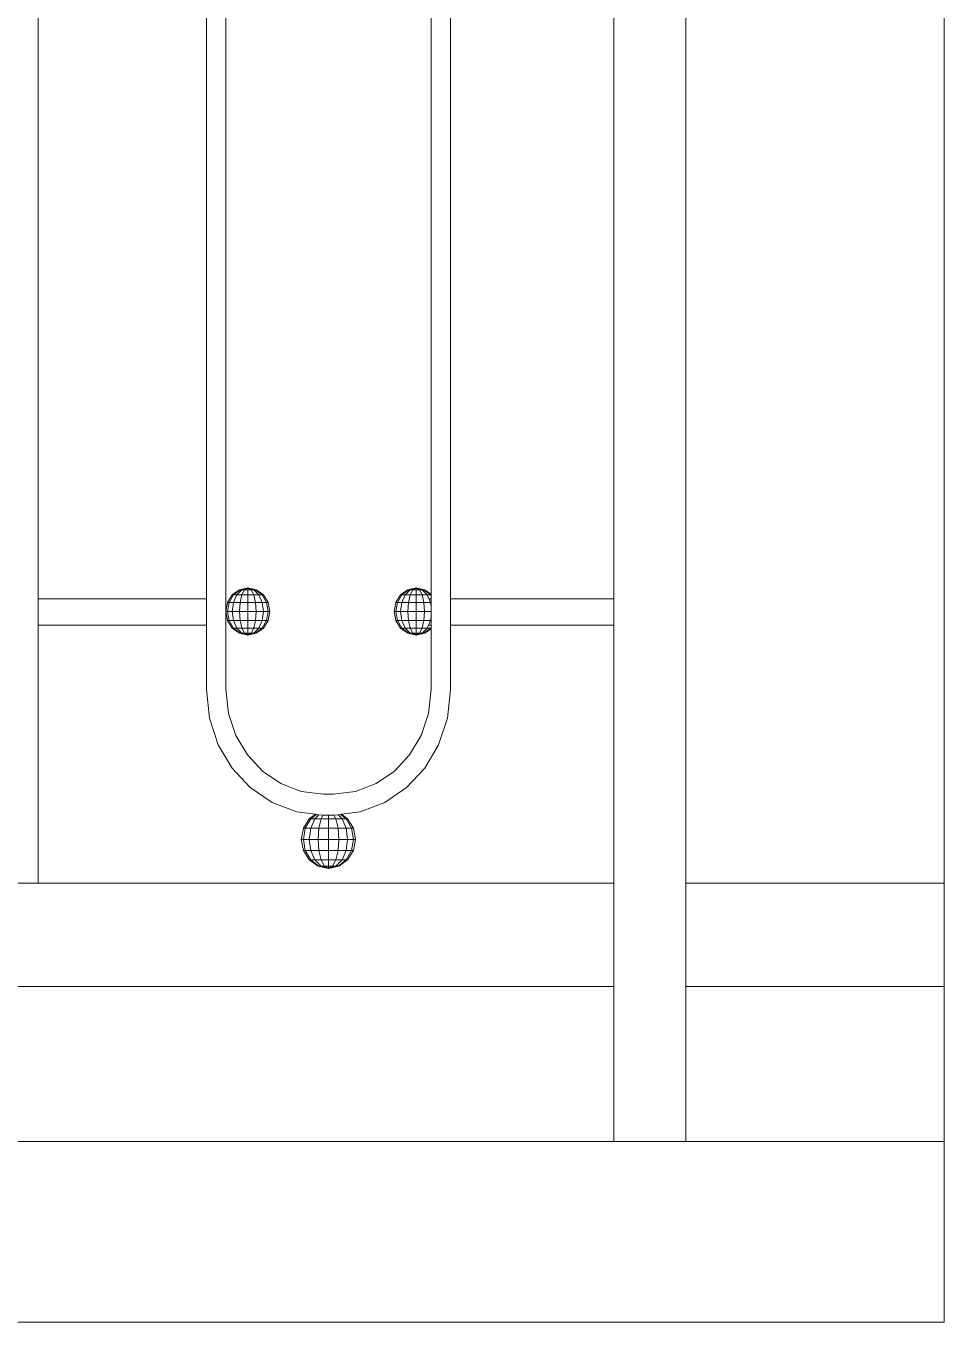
# Model space of a CAD drawing. Header units: millimetres. Extents: x 1832547 to 2001569, y -558009 to -417808.
# Drawn here: x 1858126 to 1858482, y -519217 to -518715 of the extents above; entities that cross this region are included whole.
import ezdxf

# ---------------------------------------------------------------- set-up
doc = ezdxf.new("R2010")
doc.units = ezdxf.units.MM
doc.header["$MEASUREMENT"] = 0
doc.layers.add('CA_manh 08', color=8, linetype='CONTINUOUS', lineweight=9)

msp = doc.modelspace()

# ---------------------------------------------------------------- linework, layer by layer
at = {"layer": 'CA_manh 08'}
for p, q in [((1858481.56, -519217.28), (1858481.56, -518273.91)), ((1858130.64, -518937.12), (1858130.64, -518424.84)), ((1858195.8, -518424.84), (1858195.8, -518937.12)), ((1858203.37, -518425.82), (1858203.37, -518942.01)), ((1858282.82, -518425.46), (1858282.82, -518935.35)), ((1858290.39, -518937.12), (1858290.39, -518424.84)), ((1858353.63, -518424.84), (1858353.63, -518937.12)), ((1858381.56, -518937.12), (1858381.56, -518424.07)), ((1858205.86, -518935.54), (1858208.62, -518933.56)), ((1858206.32, -518935.54), (1858208.87, -518933.56)), ((1858207.62, -518935.54), (1858209.58, -518933.56)), ((1858208.62, -518933.56), (1858211.88, -518932.86)), ((1858208.62, -518933.56), (1858208.87, -518933.56)), ((1858208.87, -518933.56), (1858211.88, -518932.86)), ((1858208.87, -518933.56), (1858209.58, -518933.56)), ((1858209.58, -518933.56), (1858211.88, -518932.86)), ((1858209.58, -518933.56), (1858210.63, -518933.56)), ((1858209.58, -518935.54), (1858210.63, -518933.56)), ((1858210.63, -518933.56), (1858211.88, -518932.86)), ((1858211.88, -518933.56), (1858210.63, -518933.56)), ((1858211.88, -518932.86), (1858211.88, -518933.56)), ((1858213.13, -518933.56), (1858211.88, -518932.86)), ((1858214.18, -518933.56), (1858211.88, -518932.86)), ((1858214.89, -518933.56), (1858211.88, -518932.86)), ((1858215.14, -518933.56), (1858211.88, -518932.86)), ((1858211.88, -518933.56), (1858213.13, -518933.56)), ((1858211.88, -518933.56), (1858211.88, -518935.54)), ((1858213.13, -518933.56), (1858214.18, -518933.56)), ((1858214.18, -518935.54), (1858213.13, -518933.56)), ((1858214.18, -518933.56), (1858214.89, -518933.56)), ((1858216.14, -518935.54), (1858214.18, -518933.56)), ((1858214.89, -518933.56), (1858215.14, -518933.56)), ((1858217.44, -518935.54), (1858214.89, -518933.56)), ((1858217.9, -518935.54), (1858215.14, -518933.56)), ((1858271.05, -518935.54), (1858273.81, -518933.56)), ((1858271.5, -518935.54), (1858274.06, -518933.56)), ((1858272.81, -518935.54), (1858274.76, -518933.56)), ((1858273.81, -518933.56), (1858277.07, -518932.86)), ((1858273.81, -518933.56), (1858274.06, -518933.56)), ((1858274.06, -518933.56), (1858277.07, -518932.86)), ((1858274.06, -518933.56), (1858274.76, -518933.56)), ((1858274.76, -518933.56), (1858277.07, -518932.86)), ((1858274.76, -518933.56), (1858275.82, -518933.56)), ((1858274.76, -518935.54), (1858275.82, -518933.56)), ((1858275.82, -518933.56), (1858277.07, -518932.86)), ((1858277.07, -518933.56), (1858275.82, -518933.56)), ((1858277.07, -518932.86), (1858277.07, -518933.56)), ((1858278.31, -518933.56), (1858277.07, -518932.86)), ((1858279.37, -518933.56), (1858277.07, -518932.86)), ((1858280.08, -518933.56), (1858277.07, -518932.86)), ((1858280.32, -518933.56), (1858277.07, -518932.86)), ((1858277.07, -518933.56), (1858278.31, -518933.56)), ((1858277.07, -518933.56), (1858277.07, -518935.54)), ((1858278.31, -518933.56), (1858279.37, -518933.56)), ((1858279.37, -518935.54), (1858278.31, -518933.56)), ((1858279.37, -518933.56), (1858280.08, -518933.56)), ((1858281.32, -518935.54), (1858279.37, -518933.56)), ((1858280.08, -518933.56), (1858280.32, -518933.56)), ((1858282.63, -518935.54), (1858280.08, -518933.56)), ((1858282.82, -518935.35), (1858280.32, -518933.56)), ((1858282.82, -518935.54), (1858282.82, -518935.35)), ((1858130.64, -518937.12), (1858195.8, -518937.12)), ((1858130.64, -518937.12), (1858130.64, -518947.28)), ((1858195.8, -518937.12), (1858195.8, -518947.28)), ((1858203.37, -518942.01), (1858204.02, -518938.51)), ((1858204.02, -518938.51), (1858205.86, -518935.54)), ((1858204.02, -518938.51), (1858204.61, -518938.51)), ((1858204.02, -518942.01), (1858204.61, -518938.51)), ((1858204.61, -518938.51), (1858206.32, -518935.54)), ((1858204.61, -518938.51), (1858206.32, -518938.51)), ((1858206.32, -518935.54), (1858205.86, -518935.54)), ((1858205.86, -518942.01), (1858206.32, -518938.51)), ((1858206.32, -518935.54), (1858207.62, -518935.54)), ((1858206.32, -518938.51), (1858207.62, -518935.54)), ((1858206.32, -518938.51), (1858208.87, -518938.51)), ((1858207.62, -518935.54), (1858209.58, -518935.54)), ((1858208.62, -518942.01), (1858208.87, -518938.51)), ((1858208.87, -518938.51), (1858209.58, -518935.54)), ((1858208.87, -518938.51), (1858211.88, -518938.51)), ((1858209.58, -518935.54), (1858211.88, -518935.54)), ((1858211.88, -518935.54), (1858214.18, -518935.54)), ((1858211.88, -518935.54), (1858211.88, -518938.51)), ((1858211.88, -518938.51), (1858214.89, -518938.51)), ((1858211.88, -518938.51), (1858211.88, -518942.01)), ((1858214.18, -518935.54), (1858216.14, -518935.54)), ((1858214.89, -518938.51), (1858214.18, -518935.54)), ((1858214.89, -518938.51), (1858217.44, -518938.51)), ((1858215.14, -518942.01), (1858214.89, -518938.51)), ((1858216.14, -518935.54), (1858217.44, -518935.54)), ((1858217.44, -518938.51), (1858216.14, -518935.54)), ((1858217.44, -518935.54), (1858217.9, -518935.54)), ((1858219.15, -518938.51), (1858217.44, -518935.54)), ((1858217.44, -518938.51), (1858219.15, -518938.51)), ((1858217.9, -518942.01), (1858217.44, -518938.51)), ((1858219.75, -518938.51), (1858217.9, -518935.54)), ((1858219.15, -518938.51), (1858219.75, -518938.51)), ((1858219.75, -518942.01), (1858219.15, -518938.51)), ((1858220.39, -518942.01), (1858219.75, -518938.51)), ((1858268.55, -518942.01), (1858269.2, -518938.51)), ((1858269.2, -518938.51), (1858271.05, -518935.54)), ((1858269.2, -518938.51), (1858269.8, -518938.51)), ((1858269.2, -518942.01), (1858269.8, -518938.51)), ((1858269.8, -518938.51), (1858271.5, -518935.54)), ((1858269.8, -518938.51), (1858271.5, -518938.51)), ((1858271.5, -518935.54), (1858271.05, -518935.54)), ((1858271.05, -518942.01), (1858271.5, -518938.51)), ((1858271.5, -518935.54), (1858272.81, -518935.54)), ((1858271.5, -518938.51), (1858272.81, -518935.54)), ((1858271.5, -518938.51), (1858274.06, -518938.51)), ((1858272.81, -518935.54), (1858274.76, -518935.54)), ((1858273.81, -518942.01), (1858274.06, -518938.51)), ((1858274.06, -518938.51), (1858274.76, -518935.54)), ((1858274.06, -518938.51), (1858277.07, -518938.51)), ((1858274.76, -518935.54), (1858277.07, -518935.54)), ((1858277.07, -518935.54), (1858279.37, -518935.54)), ((1858277.07, -518935.54), (1858277.07, -518938.51)), ((1858277.07, -518938.51), (1858280.08, -518938.51)), ((1858277.07, -518938.51), (1858277.07, -518942.01)), ((1858279.37, -518935.54), (1858281.32, -518935.54)), ((1858280.08, -518938.51), (1858279.37, -518935.54)), ((1858280.08, -518938.51), (1858282.63, -518938.51)), ((1858280.32, -518942.01), (1858280.08, -518938.51)), ((1858281.32, -518935.54), (1858282.63, -518935.54)), ((1858282.63, -518938.51), (1858281.32, -518935.54)), ((1858282.14, -518937.12), (1858282.82, -518937.12)), ((1858282.63, -518935.54), (1858282.82, -518935.54)), ((1858282.82, -518935.88), (1858282.63, -518935.54)), ((1858282.63, -518938.51), (1858282.82, -518938.51)), ((1858282.82, -518939.98), (1858282.63, -518938.51)), ((1858282.82, -518935.88), (1858282.82, -518935.54)), ((1858282.82, -518937.12), (1858282.82, -518935.88)), ((1858282.82, -518938.51), (1858282.82, -518937.12)), ((1858282.82, -518939.98), (1858282.82, -518938.51)), ((1858282.82, -518942.01), (1858282.82, -518939.98)), ((1858290.39, -518937.12), (1858353.63, -518937.12)), ((1858290.39, -518937.12), (1858290.39, -518947.28)), ((1858353.63, -518947.28), (1858353.63, -518937.12)), ((1858381.56, -518937.12), (1858381.56, -518947.28)), ((1858203.37, -518942.01), (1858204.02, -518942.01)), ((1858204.02, -518945.51), (1858203.37, -518942.01)), ((1858203.37, -518942.01), (1858203.37, -518972.15)), ((1858204.02, -518942.01), (1858205.86, -518942.01)), ((1858204.61, -518945.51), (1858204.02, -518942.01)), ((1858205.86, -518942.01), (1858208.62, -518942.01)), ((1858206.32, -518945.51), (1858205.86, -518942.01)), ((1858208.62, -518942.01), (1858211.88, -518942.01)), ((1858208.87, -518945.51), (1858208.62, -518942.01)), ((1858211.88, -518942.01), (1858215.14, -518942.01)), ((1858211.88, -518942.01), (1858211.88, -518945.51)), ((1858214.89, -518945.51), (1858215.14, -518942.01)), ((1858215.14, -518942.01), (1858217.9, -518942.01)), ((1858217.44, -518945.51), (1858217.9, -518942.01)), ((1858217.9, -518942.01), (1858219.75, -518942.01)), ((1858219.15, -518945.51), (1858219.75, -518942.01)), ((1858219.75, -518942.01), (1858220.39, -518942.01)), ((1858219.75, -518945.51), (1858220.39, -518942.01)), ((1858268.55, -518942.01), (1858269.2, -518942.01)), ((1858269.2, -518945.51), (1858268.55, -518942.01)), ((1858269.2, -518942.01), (1858271.05, -518942.01)), ((1858269.8, -518945.51), (1858269.2, -518942.01)), ((1858271.05, -518942.01), (1858273.81, -518942.01)), ((1858271.5, -518945.51), (1858271.05, -518942.01)), ((1858273.81, -518942.01), (1858277.07, -518942.01)), ((1858274.06, -518945.51), (1858273.81, -518942.01)), ((1858277.07, -518942.01), (1858280.32, -518942.01)), ((1858277.07, -518942.01), (1858277.07, -518945.51)), ((1858280.08, -518945.51), (1858280.32, -518942.01)), ((1858280.32, -518942.01), (1858282.82, -518942.01)), ((1858282.63, -518945.51), (1858282.82, -518944.03)), ((1858282.82, -518944.03), (1858282.82, -518942.01)), ((1858282.82, -518945.51), (1858282.82, -518944.03)), ((1858195.8, -518947.28), (1858130.64, -518947.28)), ((1858130.64, -519047.28), (1858130.64, -518947.28)), ((1858195.8, -518947.28), (1858195.8, -518972.18)), ((1858204.02, -518945.51), (1858204.61, -518945.51)), ((1858205.86, -518948.47), (1858204.02, -518945.51)), ((1858204.61, -518945.51), (1858206.32, -518945.51)), ((1858206.32, -518948.47), (1858204.61, -518945.51)), ((1858205.86, -518948.47), (1858206.32, -518948.47)), ((1858208.62, -518950.45), (1858205.86, -518948.47)), ((1858206.32, -518945.51), (1858208.87, -518945.51)), ((1858207.62, -518948.47), (1858206.32, -518945.51)), ((1858206.32, -518948.47), (1858207.62, -518948.47)), ((1858208.87, -518950.45), (1858206.32, -518948.47)), ((1858207.62, -518948.47), (1858209.58, -518948.47)), ((1858209.58, -518950.45), (1858207.62, -518948.47)), ((1858208.87, -518950.45), (1858208.62, -518950.45)), ((1858211.88, -518951.15), (1858208.62, -518950.45)), ((1858208.87, -518945.51), (1858211.88, -518945.51)), ((1858209.58, -518948.47), (1858208.87, -518945.51)), ((1858208.87, -518950.45), (1858209.58, -518950.45)), ((1858211.88, -518951.15), (1858208.87, -518950.45)), ((1858209.58, -518948.47), (1858211.88, -518948.47)), ((1858210.63, -518950.45), (1858209.58, -518948.47)), ((1858209.58, -518950.45), (1858210.63, -518950.45)), ((1858211.88, -518951.15), (1858209.58, -518950.45)), ((1858210.63, -518950.45), (1858211.88, -518950.45)), ((1858211.88, -518951.15), (1858210.63, -518950.45)), ((1858211.88, -518945.51), (1858214.89, -518945.51)), ((1858211.88, -518945.51), (1858211.88, -518948.47)), ((1858211.88, -518948.47), (1858214.18, -518948.47)), ((1858211.88, -518948.47), (1858211.88, -518950.45)), ((1858211.88, -518950.45), (1858213.13, -518950.45)), ((1858211.88, -518951.15), (1858213.13, -518950.45)), ((1858211.88, -518950.45), (1858211.88, -518951.15)), ((1858211.88, -518951.15), (1858214.18, -518950.45)), ((1858211.88, -518951.15), (1858214.89, -518950.45)), ((1858211.88, -518951.15), (1858215.14, -518950.45)), ((1858213.13, -518950.45), (1858214.18, -518948.47)), ((1858213.13, -518950.45), (1858214.18, -518950.45)), ((1858214.18, -518948.47), (1858214.89, -518945.51)), ((1858214.18, -518948.47), (1858216.14, -518948.47)), ((1858214.18, -518950.45), (1858216.14, -518948.47)), ((1858214.18, -518950.45), (1858214.89, -518950.45)), ((1858214.89, -518945.51), (1858217.44, -518945.51)), ((1858214.89, -518950.45), (1858217.44, -518948.47)), ((1858214.89, -518950.45), (1858215.14, -518950.45)), ((1858215.14, -518950.45), (1858217.9, -518948.47)), ((1858216.14, -518948.47), (1858217.44, -518945.51)), ((1858216.14, -518948.47), (1858217.44, -518948.47)), ((1858217.44, -518945.51), (1858219.15, -518945.51)), ((1858217.44, -518948.47), (1858219.15, -518945.51)), ((1858217.44, -518948.47), (1858217.9, -518948.47)), ((1858217.9, -518948.47), (1858219.75, -518945.51)), ((1858219.15, -518945.51), (1858219.75, -518945.51)), ((1858269.2, -518945.51), (1858269.8, -518945.51)), ((1858271.05, -518948.47), (1858269.2, -518945.51)), ((1858269.8, -518945.51), (1858271.5, -518945.51)), ((1858271.5, -518948.47), (1858269.8, -518945.51)), ((1858271.05, -518948.47), (1858271.5, -518948.47)), ((1858273.81, -518950.45), (1858271.05, -518948.47)), ((1858271.5, -518945.51), (1858274.06, -518945.51)), ((1858272.81, -518948.47), (1858271.5, -518945.51)), ((1858271.5, -518948.47), (1858272.81, -518948.47)), ((1858274.06, -518950.45), (1858271.5, -518948.47)), ((1858272.81, -518948.47), (1858274.76, -518948.47)), ((1858274.76, -518950.45), (1858272.81, -518948.47)), ((1858274.06, -518950.45), (1858273.81, -518950.45)), ((1858277.07, -518951.15), (1858273.81, -518950.45)), ((1858274.06, -518945.51), (1858277.07, -518945.51)), ((1858274.76, -518948.47), (1858274.06, -518945.51)), ((1858274.06, -518950.45), (1858274.76, -518950.45)), ((1858277.07, -518951.15), (1858274.06, -518950.45)), ((1858274.76, -518948.47), (1858277.07, -518948.47)), ((1858275.82, -518950.45), (1858274.76, -518948.47)), ((1858274.76, -518950.45), (1858275.82, -518950.45)), ((1858277.07, -518951.15), (1858274.76, -518950.45)), ((1858275.82, -518950.45), (1858277.07, -518950.45)), ((1858277.07, -518951.15), (1858275.82, -518950.45)), ((1858277.07, -518945.51), (1858280.08, -518945.51)), ((1858277.07, -518945.51), (1858277.07, -518948.47)), ((1858277.07, -518948.47), (1858279.37, -518948.47)), ((1858277.07, -518948.47), (1858277.07, -518950.45)), ((1858277.07, -518950.45), (1858278.31, -518950.45)), ((1858277.07, -518951.15), (1858278.31, -518950.45)), ((1858277.07, -518950.45), (1858277.07, -518951.15)), ((1858277.07, -518951.15), (1858279.37, -518950.45)), ((1858277.07, -518951.15), (1858280.08, -518950.45)), ((1858277.07, -518951.15), (1858280.32, -518950.45)), ((1858278.31, -518950.45), (1858279.37, -518948.47)), ((1858278.31, -518950.45), (1858279.37, -518950.45)), ((1858279.37, -518948.47), (1858280.08, -518945.51)), ((1858279.37, -518948.47), (1858281.32, -518948.47)), ((1858279.37, -518950.45), (1858281.32, -518948.47)), ((1858279.37, -518950.45), (1858280.08, -518950.45)), ((1858280.08, -518945.51), (1858282.63, -518945.51)), ((1858280.08, -518950.45), (1858282.63, -518948.47)), ((1858280.08, -518950.45), (1858280.32, -518950.45)), ((1858280.32, -518950.45), (1858282.82, -518948.66)), ((1858281.32, -518948.47), (1858281.86, -518947.28)), ((1858281.32, -518948.47), (1858282.63, -518948.47)), ((1858281.86, -518947.28), (1858282.63, -518945.51)), ((1858282.82, -518947.28), (1858281.86, -518947.28)), ((1858282.63, -518945.51), (1858282.82, -518945.51)), ((1858282.63, -518948.47), (1858282.82, -518948.14)), ((1858282.63, -518948.47), (1858282.82, -518948.47)), ((1858282.82, -518947.28), (1858282.82, -518945.51)), ((1858282.82, -518948.14), (1858282.82, -518947.28)), ((1858282.82, -518948.47), (1858282.82, -518948.14)), ((1858282.82, -518948.66), (1858282.82, -518948.47)), ((1858282.82, -518948.66), (1858282.82, -518972.15)), ((1858290.39, -518972.18), (1858290.39, -518947.28)), ((1858353.63, -518947.28), (1858290.39, -518947.28)), ((1858353.63, -518947.28), (1858353.63, -519047.28)), ((1858381.56, -519047.28), (1858381.56, -518947.28)), ((1858197, -518983.36), (1858195.8, -518972.18)), ((1858203.37, -518972.15), (1858204.37, -518981.47)), ((1858281.82, -518981.47), (1858282.82, -518972.15)), ((1858290.39, -518972.18), (1858289.19, -518983.36)), ((1858200.42, -518993.62), (1858197, -518983.36)), ((1858204.37, -518981.47), (1858207.22, -518990.02)), ((1858278.97, -518990.03), (1858281.82, -518981.47)), ((1858289.19, -518983.36), (1858285.77, -518993.62)), ((1858207.22, -518990.02), (1858211.69, -518997.58)), ((1858274.49, -518997.58), (1858278.97, -518990.03)), ((1858205.78, -519002.67), (1858200.42, -518993.62)), ((1858285.77, -518993.62), (1858280.41, -519002.67)), ((1858211.69, -518997.58), (1858217.56, -519003.88)), ((1858268.63, -519003.88), (1858274.49, -518997.58)), ((1858212.82, -519010.23), (1858205.78, -519002.67)), ((1858217.56, -519003.88), (1858224.59, -519008.68)), ((1858261.6, -519008.68), (1858268.63, -519003.88)), ((1858280.41, -519002.67), (1858273.37, -519010.23)), ((1858221.25, -519015.99), (1858212.82, -519010.23)), ((1858224.59, -519008.68), (1858232.56, -519011.75)), ((1858253.63, -519011.75), (1858261.6, -519008.68)), ((1858273.37, -519010.23), (1858264.94, -519015.99)), ((1858232.56, -519011.75), (1858241.23, -519012.82)), ((1858241.23, -519012.82), (1858244.96, -519012.82)), ((1858244.96, -519012.82), (1858253.63, -519011.75)), ((1858230.8, -519019.66), (1858221.25, -519015.99)), ((1858230.8, -519019.66), (1858238.07, -519020.56)), ((1858235.66, -519022.29), (1858238.07, -519020.56)), ((1858236.23, -519022.29), (1858238.4, -519020.6)), ((1858237.84, -519022.29), (1858239.38, -519020.72)), ((1858238.4, -519020.6), (1858238.07, -519020.56)), ((1858239.38, -519020.72), (1858238.4, -519020.6)), ((1858240.98, -519020.92), (1858239.38, -519020.72)), ((1858246.82, -519020.72), (1858245.22, -519020.92)), ((1858247.8, -519020.6), (1858246.82, -519020.72)), ((1858248.36, -519022.29), (1858246.82, -519020.72)), ((1858248.13, -519020.56), (1858247.8, -519020.6)), ((1858249.97, -519022.29), (1858247.8, -519020.6)), ((1858248.13, -519020.56), (1858255.39, -519019.66)), ((1858250.53, -519022.29), (1858248.13, -519020.56)), ((1858264.94, -519015.99), (1858255.39, -519019.66)), ((1858233.38, -519025.95), (1858235.66, -519022.29)), ((1858234.12, -519025.95), (1858236.23, -519022.29)), ((1858235.66, -519022.29), (1858236.23, -519022.29)), ((1858236.23, -519022.29), (1858237.84, -519022.29)), ((1858236.23, -519025.95), (1858237.84, -519022.29)), ((1858237.84, -519022.29), (1858240.25, -519022.29)), ((1858239.38, -519025.95), (1858240.25, -519022.29)), ((1858240.25, -519022.29), (1858240.98, -519020.92)), ((1858240.25, -519022.29), (1858243.1, -519022.29)), ((1858241.2, -519020.95), (1858240.98, -519020.92)), ((1858243.1, -519020.95), (1858241.2, -519020.95)), ((1858243.1, -519020.95), (1858243.1, -519022.29)), ((1858244.99, -519020.95), (1858243.1, -519020.95)), ((1858243.1, -519022.29), (1858245.94, -519022.29)), ((1858243.1, -519022.29), (1858243.1, -519025.95)), ((1858245.22, -519020.92), (1858244.99, -519020.95)), ((1858245.94, -519022.29), (1858245.22, -519020.92)), ((1858245.94, -519022.29), (1858248.36, -519022.29)), ((1858246.82, -519025.95), (1858245.94, -519022.29)), ((1858248.36, -519022.29), (1858249.97, -519022.29)), ((1858249.97, -519025.95), (1858248.36, -519022.29)), ((1858249.97, -519022.29), (1858250.53, -519022.29)), ((1858252.07, -519025.95), (1858249.97, -519022.29)), ((1858252.81, -519025.95), (1858250.53, -519022.29)), ((1858232.58, -519030.27), (1858233.38, -519025.95)), ((1858232.58, -519030.27), (1858233.38, -519030.27)), ((1858233.38, -519034.6), (1858232.58, -519030.27)), ((1858233.38, -519025.95), (1858234.12, -519025.95)), ((1858233.38, -519030.27), (1858234.12, -519025.95)), ((1858233.38, -519030.27), (1858235.66, -519030.27)), ((1858234.12, -519034.6), (1858233.38, -519030.27)), ((1858234.12, -519025.95), (1858236.23, -519025.95)), ((1858235.66, -519030.27), (1858236.23, -519025.95)), ((1858235.66, -519030.27), (1858239.07, -519030.27)), ((1858236.23, -519034.6), (1858235.66, -519030.27)), ((1858236.23, -519025.95), (1858239.38, -519025.95)), ((1858239.07, -519030.27), (1858239.38, -519025.95)), ((1858239.07, -519030.27), (1858243.1, -519030.27)), ((1858239.38, -519034.6), (1858239.07, -519030.27)), ((1858239.38, -519025.95), (1858243.1, -519025.95)), ((1858243.1, -519025.95), (1858246.82, -519025.95)), ((1858243.1, -519025.95), (1858243.1, -519030.27)), ((1858243.1, -519030.27), (1858247.12, -519030.27)), ((1858243.1, -519030.27), (1858243.1, -519034.6)), ((1858246.82, -519025.95), (1858249.97, -519025.95)), ((1858247.12, -519030.27), (1858246.82, -519025.95)), ((1858246.82, -519034.6), (1858247.12, -519030.27)), ((1858247.12, -519030.27), (1858250.53, -519030.27)), ((1858249.97, -519025.95), (1858252.07, -519025.95)), ((1858250.53, -519030.27), (1858249.97, -519025.95)), ((1858249.97, -519034.6), (1858250.53, -519030.27)), ((1858250.53, -519030.27), (1858252.81, -519030.27)), ((1858252.07, -519025.95), (1858252.81, -519025.95)), ((1858252.81, -519030.27), (1858252.07, -519025.95)), ((1858252.07, -519034.6), (1858252.81, -519030.27)), ((1858253.61, -519030.27), (1858252.81, -519025.95)), ((1858252.81, -519030.27), (1858253.61, -519030.27)), ((1858252.81, -519034.6), (1858253.61, -519030.27)), ((1858233.38, -519034.6), (1858234.12, -519034.6)), ((1858235.66, -519038.26), (1858233.38, -519034.6)), ((1858234.12, -519034.6), (1858236.23, -519034.6)), ((1858236.23, -519038.26), (1858234.12, -519034.6)), ((1858236.23, -519034.6), (1858239.38, -519034.6)), ((1858237.84, -519038.26), (1858236.23, -519034.6)), ((1858239.38, -519034.6), (1858243.1, -519034.6)), ((1858240.25, -519038.26), (1858239.38, -519034.6)), ((1858243.1, -519034.6), (1858246.82, -519034.6)), ((1858243.1, -519034.6), (1858243.1, -519038.26)), ((1858245.94, -519038.26), (1858246.82, -519034.6)), ((1858246.82, -519034.6), (1858249.97, -519034.6)), ((1858248.36, -519038.26), (1858249.97, -519034.6)), ((1858249.97, -519034.6), (1858252.07, -519034.6)), ((1858249.97, -519038.26), (1858252.07, -519034.6)), ((1858250.53, -519038.26), (1858252.81, -519034.6)), ((1858252.07, -519034.6), (1858252.81, -519034.6)), ((1858235.66, -519038.26), (1858236.23, -519038.26)), ((1858239.07, -519040.71), (1858235.66, -519038.26)), ((1858236.23, -519038.26), (1858237.84, -519038.26)), ((1858239.38, -519040.71), (1858236.23, -519038.26)), ((1858237.84, -519038.26), (1858240.25, -519038.26)), ((1858240.25, -519040.71), (1858237.84, -519038.26)), ((1858239.38, -519040.71), (1858239.07, -519040.71)), ((1858243.1, -519041.57), (1858239.07, -519040.71)), ((1858239.38, -519040.71), (1858240.25, -519040.71)), ((1858243.1, -519041.57), (1858239.38, -519040.71)), ((1858240.25, -519038.26), (1858243.1, -519038.26)), ((1858241.56, -519040.71), (1858240.25, -519038.26)), ((1858240.25, -519040.71), (1858241.56, -519040.71)), ((1858243.1, -519041.57), (1858240.25, -519040.71)), ((1858241.56, -519040.71), (1858243.1, -519040.71)), ((1858243.1, -519041.57), (1858241.56, -519040.71)), ((1858243.1, -519038.26), (1858245.94, -519038.26)), ((1858243.1, -519038.26), (1858243.1, -519040.71)), ((1858243.1, -519040.71), (1858244.64, -519040.71)), ((1858243.1, -519041.57), (1858244.64, -519040.71)), ((1858243.1, -519040.71), (1858243.1, -519041.57)), ((1858243.1, -519041.57), (1858245.94, -519040.71)), ((1858243.1, -519041.57), (1858246.82, -519040.71)), ((1858243.1, -519041.57), (1858247.12, -519040.71)), ((1858244.64, -519040.71), (1858245.94, -519038.26)), ((1858244.64, -519040.71), (1858245.94, -519040.71)), ((1858245.94, -519038.26), (1858248.36, -519038.26)), ((1858245.94, -519040.71), (1858248.36, -519038.26)), ((1858245.94, -519040.71), (1858246.82, -519040.71)), ((1858246.82, -519040.71), (1858249.97, -519038.26)), ((1858246.82, -519040.71), (1858247.12, -519040.71)), ((1858247.12, -519040.71), (1858250.53, -519038.26)), ((1858248.36, -519038.26), (1858249.97, -519038.26)), ((1858249.97, -519038.26), (1858250.53, -519038.26)), ((1858130.64, -519047.28), (1858121.18, -519047.28)), ((1858353.63, -519047.28), (1858130.64, -519047.28)), ((1858353.63, -519087.28), (1858353.63, -519047.28)), ((1858381.56, -519047.28), (1858381.56, -519087.28)), ((1858481.56, -519047.28), (1858381.56, -519047.28)), ((1857679.39, -519087.28), (1858353.63, -519087.28)), ((1858353.63, -519087.28), (1858353.63, -519147.28)), ((1858381.56, -519147.28), (1858381.56, -519087.28)), ((1858381.56, -519087.28), (1858481.56, -519087.28)), ((1858353.63, -519147.28), (1857679.39, -519147.28)), ((1858381.56, -519147.28), (1858353.63, -519147.28)), ((1858481.56, -519147.28), (1858381.56, -519147.28)), ((1855465.15, -519217.28), (1858481.56, -519217.28))]:
    msp.add_line(p, q, dxfattribs=at)

doc.saveas('drawing.dxf')
